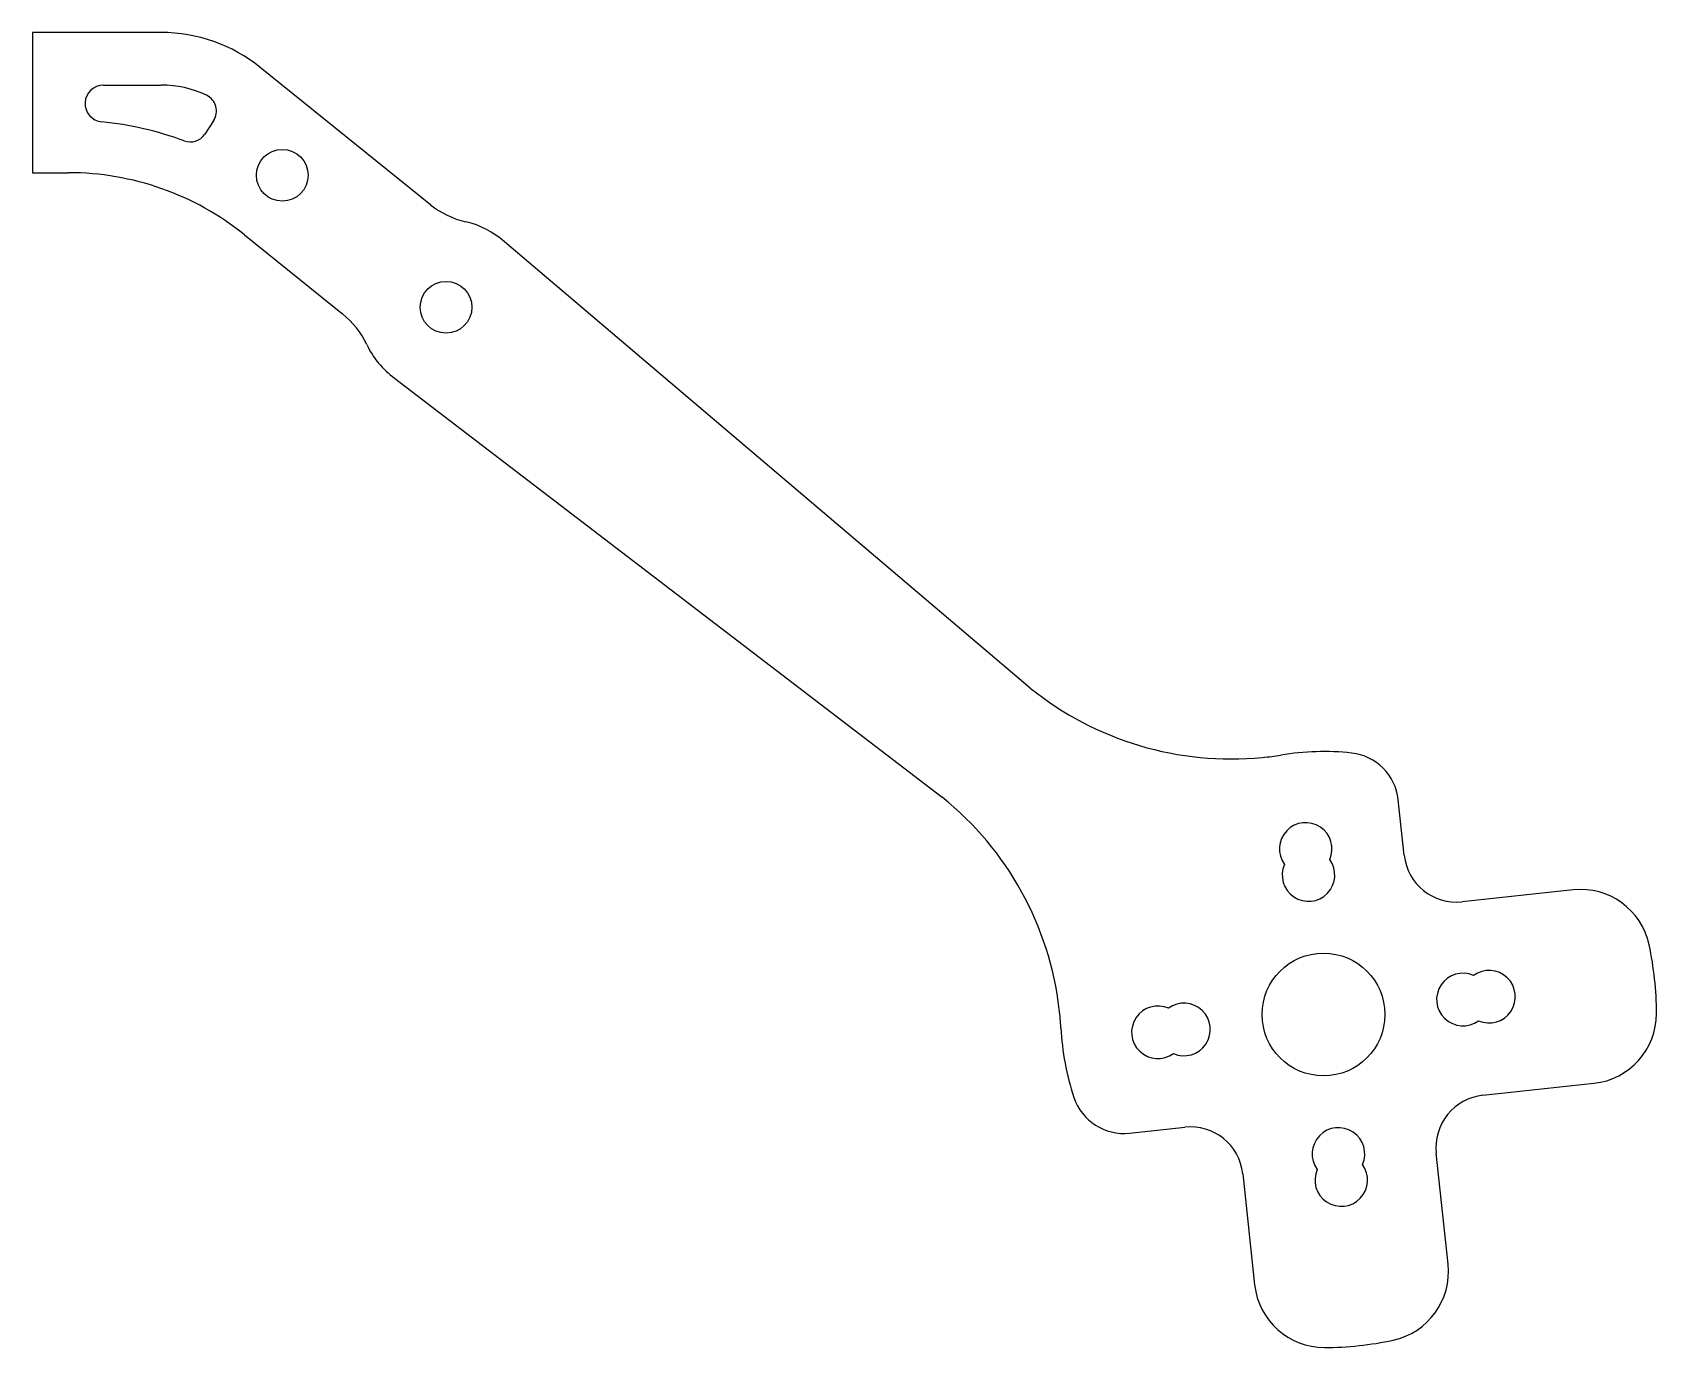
# Model space of a CAD drawing. Header units: millimetres. Extents: x -46.3 to 46.3, y -37.5 to 37.5.
import ezdxf

# ---------------------------------------------------------------- set-up
doc = ezdxf.new("R2010")
doc.units = ezdxf.units.MM
doc.layers.add('CUTOUTS', color=1, linetype='CONTINUOUS')
doc.layers.add('PERIMETER', color=5, linetype='CONTINUOUS')

msp = doc.modelspace()

# ---------------------------------------------------------------- linework, layer by layer
at = {"layer": 'CUTOUTS'}
for p, q in [((-42.279, 34.519), (-38.986, 34.519)), ((-36, 32.485), (-36.497, 31.727))]:
    msp.add_line(p, q, dxfattribs=at)
for centre, radius in [((-32.081, 29.375), 1.475), ((-22.738, 21.844), 1.475), ((27.319, -18.507), 3.5)]:
    msp.add_circle(centre, radius, dxfattribs=at)
for centre, radius, start, end in [((-42.279, 33.469), 1.05, 90, 264.27519), ((-38.986, 28.519), 6, 64.53296, 90), ((-36.836, 33.034), 1, -33.23493, 64.53296), ((-44.279, 13.519), 19, 69.67881, 84.27519), ((-37.334, 32.275), 1, 249.67881, 326.76507), ((26.305, -9.061), 1.5, -23.87247, 216.12753), ((26.465, -10.553), 1.5, -203.87247, 36.12753), ((35.273, -17.653), 1.5, 66.12753, 306.12753), ((36.764, -17.493), 1.5, -113.87247, 126.12753), ((17.873, -19.521), 1.5, 66.12753, 306.12753), ((19.364, -19.361), 1.5, -113.87247, 126.12753), ((28.173, -26.461), 1.5, -23.87247, 216.12753), ((28.333, -27.953), 1.5, -203.87247, 36.12753)]:
    msp.add_arc(centre, radius, start, end, dxfattribs=at)
at = {"layer": 'PERIMETER'}
for p, q in [((-38.986, 37.519), (-46.331, 37.519)), ((-46.331, 37.519), (-46.331, 29.519)), ((-23.622, 27.694), (-33.338, 35.526)), ((-46.331, 29.519), (-44.279, 29.519)), ((-34.237, 25.976), (-28.642, 21.465)), ((10.59, 0.116), (-19.408, 25.573)), ((-25.676, 17.798), (5.569, -6.113)), ((31.924, -9.414), (31.585, -6.256)), ((41.561, -11.396), (35.227, -12.076)), ((36.412, -23.113), (42.745, -22.433)), ((16.252, -25.277), (19.41, -24.938)), ((34.429, -32.749), (33.75, -26.416)), ((22.713, -27.601), (23.393, -33.934))]:
    msp.add_line(p, q, dxfattribs=at)
for centre, radius, start, end in [((-38.986, 28.519), 9, 51.12753, 90), ((-44.279, 13.519), 16, 51.12506, 90), ((-20.484, 31.586), 5, 231.12753, 256.96947), ((-22.738, 21.844), 5, 48.23323, 76.96947), ((-31.78, 17.573), 5, 25.2856, 51.12753), ((-22.738, 21.844), 5, 205.2856, 234.02183), ((22.048, 14.331), 18.258, 231.12753, 275.61059), ((22.462, 11.097), 15, 275.24735, 279.31722), ((27.319, -18.507), 15, 83.85863, 99.31722), ((28.602, -6.576), 3, 6.12753, 83.85863), ((-5.89, -20.327), 18.258, 6.64448, 51.12753), ((34.907, -9.093), 3, 186.12753, 276.12753), ((41.988, -15.373), 4, 12.05868, 96.12753), ((27.319, -18.507), 19, 0.19638, 12.05868), ((-2.642, -20.045), 15, 2.93785, 7.00772), ((42.318, -18.456), 4, -83.87247, 0.19638), ((27.319, -18.507), 15, 182.93785, 198.39643), ((36.732, -26.096), 3, 96.12753, 186.12753), ((15.932, -22.294), 3, 198.39643, 276.12753), ((19.73, -27.921), 3, 6.12753, 96.12753), ((30.452, -33.176), 4, -77.94132, 6.12753), ((27.37, -33.507), 4, 186.12753, 270.19638), ((27.319, -18.507), 19, 270.19638, 282.05868)]:
    msp.add_arc(centre, radius, start, end, dxfattribs=at)

doc.saveas('drawing.dxf')
